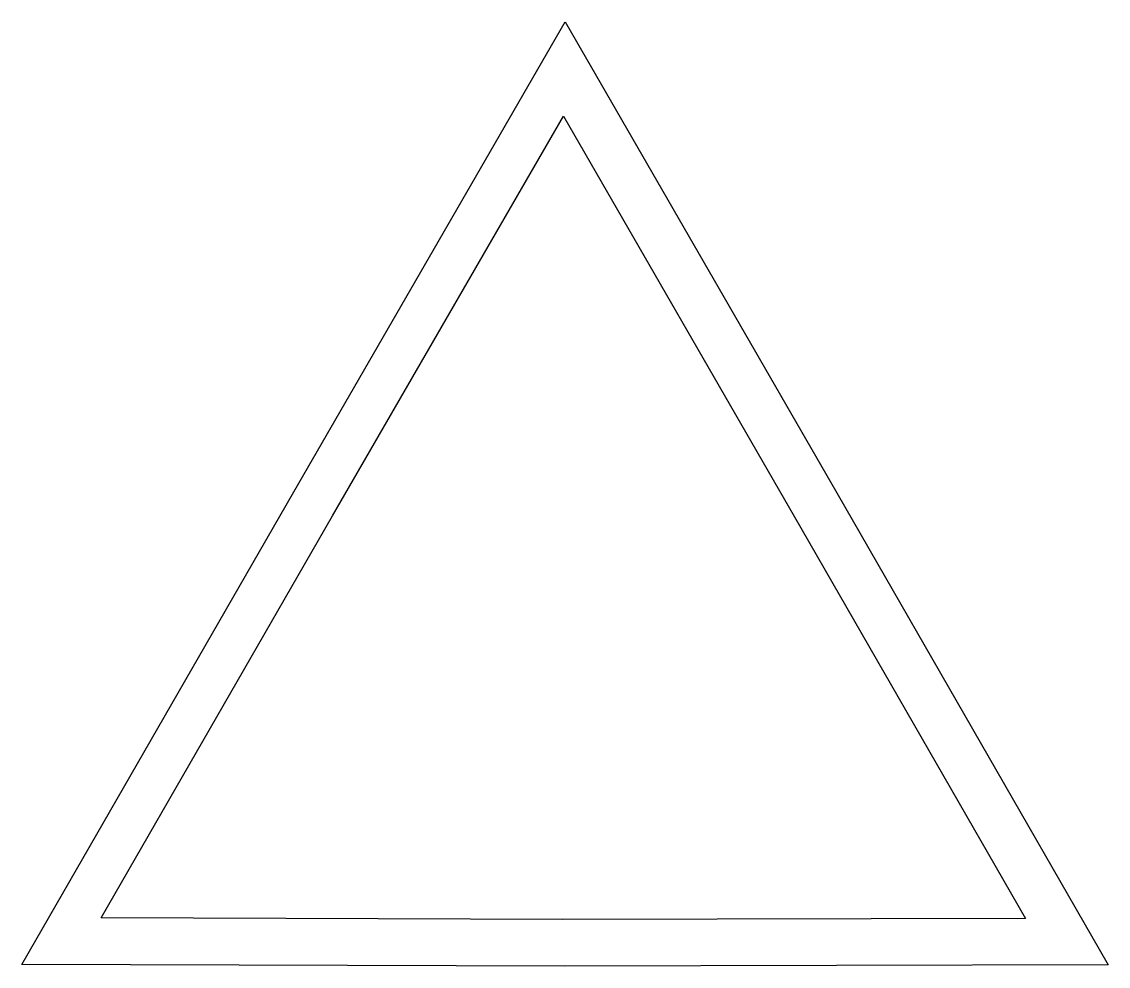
# Model space of a CAD drawing. Header units: inches. Extents: x -1.78 to 0.72, y 1.39 to 3.56.
import ezdxf

# ---------------------------------------------------------------- set-up
doc = ezdxf.new("R2010")
doc.units = ezdxf.units.IN
doc.header["$MEASUREMENT"] = 0
doc.layers.add('Layer 1', color=7, linetype='Continuous')

msp = doc.modelspace()

# ---------------------------------------------------------------- linework, layer by layer
at = {"layer": 'Layer 1', "color": 250}
for points in [[(-0.534, 3.5612), (-0.534, 3.5612), (-1.1586, 2.4798), (-1.1586, 2.4798), (-1.1586, 2.4798), (-1.1586, 2.4798), (-1.7844, 1.3929), (-1.7844, 1.3929), (-1.7844, 1.3929), (-1.7844, 1.3929), (-0.5352, 1.3885), (-0.5352, 1.3885), (-0.5352, 1.3885), (-0.5352, 1.3885), (0.7152, 1.3917), (0.7152, 1.3917), (0.7152, 1.3917), (0.7152, 1.3917), (0.0906, 2.4775), (0.0906, 2.4775), (0.0906, 2.4775), (0.0906, 2.4775), (-0.534, 3.5612), (-0.534, 3.5612)], [(-0.5383, 3.3442), (-0.5383, 3.3442), (-1.0696, 2.4243), (-1.0696, 2.4243), (-1.0696, 2.4243), (-1.0696, 2.4243), (-1.602, 1.4997), (-1.602, 1.4997), (-1.602, 1.4997), (-1.602, 1.4997), (-0.5393, 1.4959), (-0.5393, 1.4959), (-0.5393, 1.4959), (-0.5393, 1.4959), (0.5244, 1.4987), (0.5244, 1.4987), (0.5244, 1.4987), (0.5244, 1.4987), (-0.0069, 2.4223), (-0.0069, 2.4223), (-0.0069, 2.4223), (-0.0069, 2.4223), (-0.5383, 3.3442), (-0.5383, 3.3442)]]:
    msp.add_open_spline(points, degree=3, knots=[0, 0, 0, 0, 0.166667, 0.166667, 0.166667, 0.166667, 0.333333, 0.333333, 0.333333, 0.333333, 0.5, 0.5, 0.5, 0.5, 0.666667, 0.666667, 0.666667, 0.666667, 0.833333, 0.833333, 0.833333, 0.833333, 1, 1, 1, 1], dxfattribs=at)

doc.saveas('drawing.dxf')
